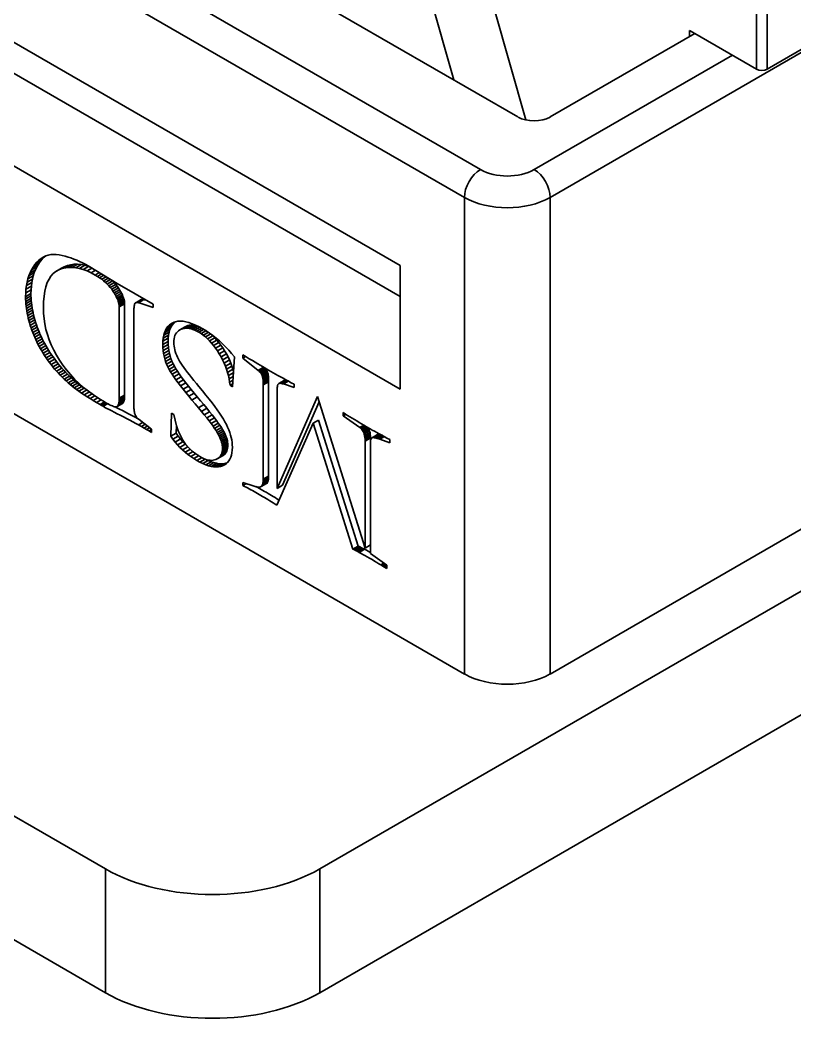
# Model space of a CAD drawing. Header units: millimetres. Extents: x -105 to 105, y -148 to 148.
# Drawn here: x 53.27 to 63.49, y -33.47 to -20.19 of the extents above; entities that cross this region are included whole.
import ezdxf

# ---------------------------------------------------------------- set-up
doc = ezdxf.new("R2010")
doc.units = ezdxf.units.MM
doc.layers.get('0').update_dxf_attribs({"lineweight": 18})

msp = doc.modelspace()

# ---------------------------------------------------------------- linework, layer by layer
at = {"color": 7, "lineweight": 35, "ltscale": 0.315152}
for p, q in [((74.688, -14.203), (60.263, -22.532)), ((59.838, -21.47), (49.656, -15.591)), ((59.343, -22.164), (48.454, -15.877)), ((59.131, -22.532), (48.242, -16.245)), ((49.09, -18.123), (58.283, -23.43)), ((79.142, -18.735), (57.222, -31.391)), ((66.41, -18.942), (63.126, -20.837)), ((58.283, -23.838), (50.151, -19.143)), ((63.126, -20.837), (63.126, -19.204)), ((62.985, -20.837), (62.985, -19.286)), ((58.283, -25.063), (49.09, -19.755)), ((58.636, -19.729), (58.993, -20.982)), ((59.943, -21.509), (59.529, -20.057)), ((79.142, -20.368), (57.222, -33.024)), ((62.172, -20.368), (60.263, -21.47)), ((62.172, -20.368), (62.101, -20.327)), ((62.101, -20.409), (62.101, -20.327)), ((62.985, -20.837), (62.172, -20.368)), ((74.688, -20.49), (60.263, -28.819)), ((62.667, -20.654), (60.051, -22.164)), ((59.131, -28.819), (48.242, -22.532)), ((59.131, -28.819), (59.131, -22.532)), ((60.263, -28.819), (60.263, -22.532)), ((53.49, -23.387), (53.561, -23.346)), ((53.49, -23.387), (53.517, -23.36)), ((53.517, -23.36), (53.587, -23.319)), ((53.517, -23.36), (53.545, -23.337)), ((53.535, -23.377), (53.561, -23.346)), ((53.545, -23.337), (53.592, -23.31)), ((53.545, -23.337), (53.575, -23.318)), ((53.561, -23.346), (53.587, -23.319)), ((53.575, -23.318), (53.606, -23.303)), ((53.587, -23.319), (53.608, -23.303)), ((53.606, -23.303), (53.639, -23.292)), ((53.639, -23.292), (53.673, -23.285)), ((53.673, -23.285), (53.709, -23.283)), ((53.709, -23.283), (53.746, -23.284)), ((53.746, -23.284), (53.785, -23.289)), ((53.785, -23.289), (53.824, -23.298)), ((53.824, -23.298), (53.863, -23.307)), ((53.863, -23.307), (53.902, -23.318)), ((53.902, -23.318), (53.94, -23.33)), ((53.94, -23.33), (53.978, -23.344)), ((53.978, -23.344), (54.016, -23.359)), ((54.016, -23.359), (54.054, -23.375)), ((54.054, -23.375), (54.092, -23.393)), ((53.402, -23.526), (53.472, -23.485)), ((53.402, -23.526), (53.42, -23.488)), ((53.42, -23.488), (53.491, -23.447)), ((53.42, -23.488), (53.441, -23.452)), ((53.441, -23.452), (53.512, -23.411)), ((53.441, -23.452), (53.465, -23.418)), ((53.456, -23.524), (53.472, -23.485)), ((53.465, -23.418), (53.535, -23.377)), ((53.465, -23.418), (53.49, -23.387)), ((53.472, -23.485), (53.491, -23.447)), ((53.491, -23.447), (53.512, -23.411)), ((53.512, -23.411), (53.535, -23.377)), ((53.742, -23.507), (53.707, -23.534)), ((53.742, -23.507), (53.813, -23.466)), ((53.781, -23.486), (53.742, -23.507)), ((53.781, -23.486), (53.852, -23.445)), ((53.823, -23.471), (53.781, -23.486)), ((53.852, -23.445), (53.813, -23.466)), ((53.823, -23.471), (53.893, -23.43)), ((53.866, -23.46), (53.823, -23.471)), ((53.893, -23.43), (53.852, -23.445)), ((53.866, -23.46), (53.936, -23.42)), ((53.91, -23.455), (53.866, -23.46)), ((53.936, -23.42), (53.893, -23.43)), ((53.91, -23.455), (53.981, -23.414)), ((53.956, -23.454), (53.91, -23.455)), ((53.981, -23.414), (53.936, -23.42)), ((53.956, -23.454), (54.027, -23.414)), ((54.003, -23.459), (53.956, -23.454)), ((54.027, -23.414), (53.981, -23.414)), ((54.003, -23.459), (54.074, -23.418)), ((54.051, -23.468), (54.003, -23.459)), ((54.074, -23.418), (54.027, -23.414)), ((54.051, -23.468), (54.122, -23.427)), ((54.101, -23.483), (54.051, -23.468)), ((54.122, -23.427), (54.074, -23.418)), ((54.092, -23.393), (54.129, -23.412)), ((54.101, -23.483), (54.172, -23.442)), ((54.152, -23.502), (54.101, -23.483)), ((54.172, -23.442), (54.122, -23.427)), ((54.129, -23.412), (54.166, -23.433)), ((54.152, -23.502), (54.223, -23.461)), ((54.205, -23.526), (54.152, -23.502)), ((54.166, -23.433), (54.55, -23.666)), ((54.194, -23.45), (54.172, -23.442)), ((54.205, -23.526), (54.263, -23.492)), ((58.283, -23.43), (58.283, -25.063)), ((53.361, -23.65), (53.372, -23.607)), ((53.361, -23.65), (53.432, -23.609)), ((53.372, -23.607), (53.386, -23.565)), ((53.372, -23.607), (53.443, -23.566)), ((53.386, -23.565), (53.456, -23.524)), ((53.386, -23.565), (53.402, -23.526)), ((53.423, -23.654), (53.432, -23.609)), ((53.432, -23.609), (53.443, -23.566)), ((53.443, -23.566), (53.456, -23.524)), ((53.65, -23.608), (53.627, -23.655)), ((53.676, -23.568), (53.65, -23.608)), ((53.707, -23.534), (53.676, -23.568)), ((54.259, -23.555), (54.205, -23.526)), ((54.259, -23.555), (54.314, -23.523)), ((54.289, -23.573), (54.259, -23.555)), ((54.289, -23.573), (54.344, -23.541)), ((54.317, -23.592), (54.289, -23.573)), ((54.317, -23.592), (54.374, -23.559)), ((54.345, -23.611), (54.317, -23.592)), ((54.345, -23.611), (54.404, -23.577)), ((54.37, -23.631), (54.345, -23.611)), ((54.37, -23.631), (54.433, -23.595)), ((54.395, -23.652), (54.37, -23.631)), ((54.395, -23.652), (54.465, -23.611)), ((54.417, -23.674), (54.488, -23.633)), ((54.488, -23.633), (54.474, -23.62)), ((54.51, -23.655), (54.488, -23.633)), ((53.343, -23.79), (53.346, -23.742)), ((53.343, -23.79), (53.413, -23.75)), ((53.346, -23.742), (53.352, -23.695)), ((53.346, -23.742), (53.417, -23.701)), ((53.352, -23.695), (53.361, -23.65)), ((53.352, -23.695), (53.423, -23.654)), ((53.412, -23.8), (53.413, -23.75)), ((53.413, -23.75), (53.417, -23.701)), ((53.417, -23.701), (53.423, -23.654)), ((53.594, -23.769), (53.584, -23.835)), ((53.609, -23.709), (53.594, -23.769)), ((53.627, -23.655), (53.609, -23.709)), ((54.417, -23.674), (54.395, -23.652)), ((54.439, -23.696), (54.417, -23.674)), ((54.439, -23.696), (54.51, -23.655)), ((54.459, -23.719), (54.439, -23.696)), ((54.459, -23.719), (54.53, -23.678)), ((54.477, -23.742), (54.459, -23.719)), ((54.477, -23.742), (54.548, -23.701)), ((54.494, -23.766), (54.477, -23.742)), ((54.494, -23.766), (54.565, -23.726)), ((54.51, -23.791), (54.494, -23.766)), ((54.53, -23.678), (54.51, -23.655)), ((54.51, -23.791), (54.581, -23.75)), ((54.524, -23.814), (54.595, -23.773)), ((54.548, -23.701), (54.53, -23.678)), ((54.565, -23.726), (54.548, -23.701)), ((54.55, -23.666), (55.024, -23.939)), ((54.581, -23.75), (54.565, -23.726)), ((54.595, -23.773), (54.581, -23.75)), ((54.607, -23.796), (54.595, -23.773)), ((53.341, -23.841), (53.343, -23.79)), ((53.341, -23.841), (53.412, -23.8)), ((53.342, -23.872), (53.341, -23.841)), ((53.342, -23.872), (53.412, -23.831)), ((53.343, -23.903), (53.342, -23.872)), ((53.343, -23.903), (53.414, -23.862)), ((53.345, -23.934), (53.343, -23.903)), ((53.345, -23.934), (53.416, -23.893)), ((53.412, -23.831), (53.412, -23.8)), ((53.414, -23.862), (53.412, -23.831)), ((53.416, -23.893), (53.414, -23.862)), ((53.419, -23.924), (53.416, -23.893)), ((53.578, -23.908), (53.576, -23.987)), ((53.584, -23.835), (53.578, -23.908)), ((54.524, -23.814), (54.51, -23.791)), ((54.536, -23.837), (54.524, -23.814)), ((54.536, -23.837), (54.607, -23.796)), ((54.547, -23.859), (54.536, -23.837)), ((54.547, -23.859), (54.618, -23.818)), ((54.556, -23.88), (54.547, -23.859)), ((54.556, -23.88), (54.626, -23.839)), ((54.563, -23.901), (54.556, -23.88)), ((54.563, -23.901), (54.634, -23.86)), ((54.569, -23.921), (54.563, -23.901)), ((54.569, -23.921), (54.64, -23.88)), ((54.573, -23.94), (54.644, -23.899)), ((54.618, -23.818), (54.607, -23.796)), ((54.626, -23.839), (54.618, -23.818)), ((54.634, -23.86), (54.626, -23.839)), ((54.64, -23.88), (54.634, -23.86)), ((54.644, -23.899), (54.64, -23.88)), ((54.646, -23.918), (54.644, -23.899)), ((54.793, -23.922), (54.864, -23.881)), ((54.797, -23.92), (54.868, -23.879)), ((54.802, -23.918), (54.873, -23.877)), ((54.807, -23.917), (54.878, -23.877)), ((54.813, -23.917), (54.883, -23.876)), ((54.819, -23.918), (54.889, -23.877)), ((54.825, -23.919), (54.896, -23.878)), ((54.832, -23.921), (54.903, -23.88)), ((54.868, -23.879), (54.864, -23.881)), ((54.873, -23.877), (54.868, -23.879)), ((54.878, -23.877), (54.873, -23.877)), ((54.883, -23.876), (54.878, -23.877)), ((54.889, -23.877), (54.883, -23.876)), ((54.896, -23.878), (54.889, -23.877)), ((54.903, -23.88), (54.896, -23.878)), ((54.91, -23.882), (54.903, -23.88)), ((54.945, -23.893), (54.91, -23.882)), ((53.348, -23.965), (53.345, -23.934)), ((53.348, -23.965), (53.419, -23.924)), ((53.352, -23.996), (53.348, -23.965)), ((53.352, -23.996), (53.423, -23.955)), ((53.357, -24.028), (53.352, -23.996)), ((53.357, -24.028), (53.427, -23.987)), ((53.362, -24.06), (53.357, -24.028)), ((53.362, -24.06), (53.433, -24.019)), ((53.423, -23.955), (53.419, -23.924)), ((53.427, -23.987), (53.423, -23.955)), ((53.433, -24.019), (53.427, -23.987)), ((53.439, -24.051), (53.433, -24.019)), ((53.576, -23.987), (53.578, -24.059)), ((54.573, -23.94), (54.569, -23.921)), ((54.575, -23.959), (54.573, -23.94)), ((54.575, -23.959), (54.646, -23.918)), ((54.576, -23.976), (54.575, -23.959)), ((54.576, -23.976), (54.647, -23.936)), ((54.576, -25.181), (54.576, -23.976)), ((54.647, -23.936), (54.646, -23.918)), ((54.647, -25.14), (54.647, -23.936)), ((54.772, -23.982), (54.771, -23.995)), ((54.771, -23.995), (54.771, -24.008)), ((54.771, -24.008), (54.771, -24.023)), ((54.771, -24.023), (54.771, -25.293)), ((54.773, -23.971), (54.772, -23.982)), ((54.774, -23.961), (54.773, -23.971)), ((54.776, -23.952), (54.774, -23.961)), ((54.778, -23.944), (54.776, -23.952)), ((54.78, -23.938), (54.778, -23.944)), ((54.783, -23.932), (54.78, -23.938)), ((54.786, -23.928), (54.783, -23.932)), ((54.789, -23.924), (54.786, -23.928)), ((54.793, -23.922), (54.789, -23.924)), ((54.797, -23.92), (54.793, -23.922)), ((54.802, -23.918), (54.797, -23.92)), ((54.807, -23.917), (54.802, -23.918)), ((54.813, -23.917), (54.807, -23.917)), ((54.819, -23.918), (54.813, -23.917)), ((54.825, -23.919), (54.819, -23.918)), ((54.832, -23.921), (54.825, -23.919)), ((54.839, -23.923), (54.832, -23.921)), ((55.024, -23.983), (54.839, -23.923)), ((55.024, -23.939), (55.024, -23.983)), ((53.369, -24.091), (53.362, -24.06)), ((53.369, -24.091), (53.439, -24.051)), ((53.376, -24.123), (53.369, -24.091)), ((53.376, -24.123), (53.447, -24.083)), ((53.384, -24.156), (53.376, -24.123)), ((53.384, -24.156), (53.455, -24.115)), ((53.393, -24.188), (53.384, -24.156)), ((53.393, -24.188), (53.464, -24.147)), ((53.447, -24.083), (53.439, -24.051)), ((53.455, -24.115), (53.447, -24.083)), ((53.464, -24.147), (53.455, -24.115)), ((53.473, -24.179), (53.464, -24.147)), ((53.578, -24.059), (53.584, -24.131)), ((53.584, -24.131), (53.595, -24.201)), ((55.291, -24.182), (55.32, -24.172)), ((55.291, -24.193), (55.312, -24.173)), ((55.32, -24.172), (55.351, -24.166)), ((55.351, -24.166), (55.384, -24.164)), ((55.384, -24.164), (55.419, -24.166)), ((55.419, -24.166), (55.457, -24.173)), ((55.457, -24.173), (55.497, -24.183)), ((53.402, -24.22), (53.393, -24.188)), ((53.402, -24.22), (53.473, -24.179)), ((53.413, -24.252), (53.402, -24.22)), ((53.413, -24.252), (53.483, -24.211)), ((53.424, -24.283), (53.413, -24.252)), ((53.424, -24.283), (53.494, -24.242)), ((53.435, -24.314), (53.424, -24.283)), ((53.435, -24.314), (53.506, -24.273)), ((53.448, -24.345), (53.518, -24.304)), ((53.483, -24.211), (53.473, -24.179)), ((53.494, -24.242), (53.483, -24.211)), ((53.506, -24.273), (53.494, -24.242)), ((53.518, -24.304), (53.506, -24.273)), ((53.531, -24.335), (53.518, -24.304)), ((53.595, -24.201), (53.61, -24.272)), ((53.61, -24.272), (53.629, -24.341)), ((55.174, -24.316), (55.245, -24.275)), ((55.174, -24.316), (55.187, -24.286)), ((55.187, -24.286), (55.258, -24.245)), ((55.187, -24.286), (55.202, -24.258)), ((55.202, -24.258), (55.273, -24.217)), ((55.202, -24.258), (55.22, -24.234)), ((55.22, -24.234), (55.291, -24.193)), ((55.22, -24.234), (55.241, -24.214)), ((55.235, -24.31), (55.245, -24.275)), ((55.241, -24.214), (55.301, -24.179)), ((55.241, -24.214), (55.265, -24.196)), ((55.245, -24.275), (55.258, -24.245)), ((55.258, -24.245), (55.273, -24.217)), ((55.265, -24.196), (55.291, -24.182)), ((55.273, -24.217), (55.291, -24.193)), ((55.344, -24.303), (55.331, -24.317)), ((55.358, -24.29), (55.344, -24.303)), ((55.375, -24.279), (55.358, -24.29)), ((55.375, -24.279), (55.445, -24.238)), ((55.393, -24.27), (55.375, -24.279)), ((55.393, -24.27), (55.464, -24.229)), ((55.412, -24.263), (55.393, -24.27)), ((55.412, -24.263), (55.483, -24.222)), ((55.433, -24.259), (55.412, -24.263)), ((55.433, -24.259), (55.504, -24.218)), ((55.454, -24.257), (55.433, -24.259)), ((55.464, -24.229), (55.445, -24.238)), ((55.454, -24.257), (55.525, -24.216)), ((55.477, -24.257), (55.454, -24.257)), ((55.483, -24.222), (55.464, -24.229)), ((55.477, -24.257), (55.547, -24.216)), ((55.5, -24.26), (55.477, -24.257)), ((55.504, -24.218), (55.483, -24.222)), ((55.497, -24.183), (55.539, -24.197)), ((55.5, -24.26), (55.57, -24.219)), ((55.524, -24.265), (55.5, -24.26)), ((55.525, -24.216), (55.504, -24.218)), ((55.524, -24.265), (55.595, -24.224)), ((55.549, -24.273), (55.524, -24.265)), ((55.547, -24.216), (55.525, -24.216)), ((55.539, -24.197), (55.583, -24.216)), ((55.57, -24.219), (55.547, -24.216)), ((55.549, -24.273), (55.619, -24.232)), ((55.574, -24.283), (55.549, -24.273)), ((55.595, -24.224), (55.57, -24.219)), ((55.574, -24.283), (55.645, -24.242)), ((55.601, -24.295), (55.574, -24.283)), ((55.583, -24.216), (55.63, -24.238)), ((55.611, -24.229), (55.595, -24.224)), ((55.601, -24.295), (55.672, -24.255)), ((55.629, -24.31), (55.601, -24.295)), ((55.629, -24.31), (55.699, -24.27)), ((55.63, -24.238), (55.678, -24.265)), ((55.658, -24.328), (55.729, -24.288)), ((55.678, -24.265), (55.724, -24.293)), ((55.724, -24.293), (55.769, -24.323)), ((53.448, -24.345), (53.435, -24.314)), ((53.461, -24.376), (53.448, -24.345)), ((53.461, -24.376), (53.531, -24.335)), ((53.474, -24.407), (53.461, -24.376)), ((53.474, -24.407), (53.545, -24.366)), ((53.489, -24.437), (53.474, -24.407)), ((53.489, -24.437), (53.559, -24.396)), ((53.504, -24.467), (53.489, -24.437)), ((53.504, -24.467), (53.574, -24.426)), ((53.545, -24.366), (53.531, -24.335)), ((53.559, -24.396), (53.545, -24.366)), ((53.574, -24.426), (53.559, -24.396)), ((53.59, -24.456), (53.574, -24.426)), ((53.629, -24.341), (53.653, -24.41)), ((53.653, -24.41), (53.68, -24.478)), ((55.152, -24.473), (55.154, -24.429)), ((55.152, -24.473), (55.223, -24.432)), ((55.154, -24.429), (55.158, -24.388)), ((55.154, -24.429), (55.224, -24.388)), ((55.158, -24.388), (55.228, -24.347)), ((55.158, -24.388), (55.165, -24.35)), ((55.165, -24.35), (55.235, -24.31)), ((55.165, -24.35), (55.174, -24.316)), ((55.223, -24.432), (55.224, -24.388)), ((55.224, -24.472), (55.223, -24.432)), ((55.224, -24.388), (55.228, -24.347)), ((55.228, -24.347), (55.235, -24.31)), ((55.298, -24.419), (55.297, -24.444)), ((55.301, -24.395), (55.298, -24.419)), ((55.305, -24.372), (55.301, -24.395)), ((55.312, -24.352), (55.305, -24.372)), ((55.321, -24.334), (55.312, -24.352)), ((55.331, -24.317), (55.321, -24.334)), ((55.658, -24.328), (55.629, -24.31)), ((55.686, -24.349), (55.658, -24.328)), ((55.686, -24.349), (55.757, -24.308)), ((55.715, -24.372), (55.686, -24.349)), ((55.715, -24.372), (55.785, -24.331)), ((55.742, -24.397), (55.715, -24.372)), ((55.742, -24.397), (55.813, -24.356)), ((55.769, -24.424), (55.742, -24.397)), ((55.769, -24.323), (55.813, -24.354)), ((55.769, -24.424), (55.84, -24.383)), ((55.796, -24.454), (55.769, -24.424)), ((55.796, -24.454), (55.866, -24.413)), ((55.813, -24.356), (55.805, -24.349)), ((55.813, -24.354), (55.856, -24.388)), ((55.84, -24.383), (55.813, -24.356)), ((55.866, -24.413), (55.84, -24.383)), ((55.856, -24.388), (55.898, -24.424)), ((55.892, -24.445), (55.866, -24.413)), ((55.898, -24.424), (55.94, -24.462)), ((53.519, -24.497), (53.504, -24.467)), ((53.519, -24.497), (53.59, -24.456)), ((53.536, -24.527), (53.519, -24.497)), ((53.536, -24.527), (53.607, -24.486)), ((53.554, -24.557), (53.536, -24.527)), ((53.554, -24.557), (53.624, -24.516)), ((53.572, -24.587), (53.554, -24.557)), ((53.572, -24.587), (53.643, -24.546)), ((53.607, -24.486), (53.59, -24.456)), ((53.624, -24.516), (53.607, -24.486)), ((53.643, -24.546), (53.624, -24.516)), ((53.662, -24.576), (53.643, -24.546)), ((53.68, -24.478), (53.712, -24.546)), ((53.712, -24.546), (53.749, -24.613)), ((55.153, -24.513), (55.152, -24.473)), ((55.153, -24.513), (55.224, -24.472)), ((55.156, -24.552), (55.153, -24.513)), ((55.156, -24.552), (55.227, -24.511)), ((55.161, -24.589), (55.156, -24.552)), ((55.161, -24.589), (55.232, -24.549)), ((55.227, -24.511), (55.224, -24.472)), ((55.232, -24.549), (55.227, -24.511)), ((55.239, -24.586), (55.232, -24.549)), ((55.297, -24.444), (55.298, -24.469)), ((55.298, -24.469), (55.3, -24.493)), ((55.3, -24.493), (55.304, -24.517)), ((55.304, -24.517), (55.309, -24.542)), ((55.309, -24.542), (55.316, -24.566)), ((55.316, -24.566), (55.325, -24.591)), ((55.822, -24.485), (55.796, -24.454)), ((55.822, -24.485), (55.892, -24.445)), ((55.847, -24.52), (55.822, -24.485)), ((55.847, -24.52), (55.918, -24.479)), ((55.872, -24.556), (55.847, -24.52)), ((55.872, -24.556), (55.943, -24.515)), ((55.897, -24.595), (55.872, -24.556)), ((55.918, -24.479), (55.892, -24.445)), ((55.897, -24.595), (55.967, -24.554)), ((55.943, -24.515), (55.918, -24.479)), ((55.94, -24.462), (55.981, -24.503)), ((55.967, -24.554), (55.943, -24.515)), ((55.99, -24.594), (55.967, -24.554)), ((55.981, -24.503), (56.021, -24.545)), ((56.021, -24.545), (56.06, -24.589)), ((53.591, -24.617), (53.572, -24.587)), ((53.591, -24.617), (53.662, -24.576)), ((53.611, -24.646), (53.591, -24.617)), ((53.611, -24.646), (53.682, -24.606)), ((53.632, -24.676), (53.611, -24.646)), ((53.632, -24.676), (53.703, -24.635)), ((53.654, -24.706), (53.632, -24.676)), ((53.654, -24.706), (53.725, -24.665)), ((53.682, -24.606), (53.662, -24.576)), ((53.677, -24.736), (53.748, -24.695)), ((53.703, -24.635), (53.682, -24.606)), ((53.725, -24.665), (53.703, -24.635)), ((53.748, -24.695), (53.725, -24.665)), ((53.771, -24.725), (53.748, -24.695)), ((53.749, -24.613), (53.789, -24.68)), ((53.789, -24.68), (53.834, -24.745)), ((55.168, -24.627), (55.161, -24.589)), ((55.168, -24.627), (55.239, -24.586)), ((55.177, -24.663), (55.168, -24.627)), ((55.177, -24.663), (55.248, -24.622)), ((55.188, -24.698), (55.177, -24.663)), ((55.188, -24.698), (55.259, -24.658)), ((55.202, -24.733), (55.188, -24.698)), ((55.202, -24.733), (55.272, -24.692)), ((55.248, -24.622), (55.239, -24.586)), ((55.259, -24.658), (55.248, -24.622)), ((55.272, -24.692), (55.259, -24.658)), ((55.287, -24.726), (55.272, -24.692)), ((55.325, -24.591), (55.335, -24.616)), ((55.335, -24.616), (55.346, -24.641)), ((55.346, -24.641), (55.359, -24.666)), ((55.359, -24.666), (55.374, -24.691)), ((55.374, -24.691), (55.39, -24.718)), ((55.92, -24.635), (55.897, -24.595)), ((55.92, -24.635), (55.99, -24.594)), ((55.941, -24.676), (55.92, -24.635)), ((55.941, -24.676), (56.012, -24.635)), ((55.96, -24.716), (55.941, -24.676)), ((55.96, -24.716), (56.031, -24.675)), ((56.012, -24.635), (55.99, -24.594)), ((56.031, -24.675), (56.012, -24.635)), ((56.048, -24.716), (56.031, -24.675)), ((56.06, -24.589), (56.098, -24.636)), ((56.098, -24.636), (56.072, -25.029)), ((56.207, -24.65), (56.207, -24.606)), ((56.207, -24.606), (56.251, -24.633)), ((56.207, -24.65), (56.244, -24.628)), ((56.409, -24.813), (56.207, -24.65)), ((56.251, -24.633), (56.293, -24.659)), ((56.293, -24.659), (56.333, -24.683)), ((56.333, -24.683), (56.371, -24.706)), ((53.677, -24.736), (53.654, -24.706)), ((53.7, -24.765), (53.677, -24.736)), ((53.7, -24.765), (53.771, -24.725)), ((53.724, -24.795), (53.7, -24.765)), ((53.724, -24.795), (53.795, -24.754)), ((53.749, -24.823), (53.724, -24.795)), ((53.749, -24.823), (53.82, -24.782)), ((53.774, -24.851), (53.749, -24.823)), ((53.795, -24.754), (53.771, -24.725)), ((53.774, -24.851), (53.844, -24.81)), ((53.82, -24.782), (53.795, -24.754)), ((53.799, -24.878), (53.869, -24.837)), ((53.844, -24.81), (53.82, -24.782)), ((53.834, -24.745), (53.881, -24.808)), ((53.869, -24.837), (53.844, -24.81)), ((53.895, -24.863), (53.869, -24.837)), ((53.881, -24.808), (53.932, -24.868)), ((55.217, -24.767), (55.202, -24.733)), ((55.217, -24.767), (55.287, -24.726)), ((55.234, -24.8), (55.217, -24.767)), ((55.234, -24.8), (55.305, -24.759)), ((55.253, -24.832), (55.234, -24.8)), ((55.253, -24.832), (55.324, -24.792)), ((55.274, -24.865), (55.253, -24.832)), ((55.274, -24.865), (55.345, -24.825)), ((55.305, -24.759), (55.287, -24.726)), ((55.324, -24.792), (55.305, -24.759)), ((55.345, -24.825), (55.324, -24.792)), ((55.369, -24.86), (55.345, -24.825)), ((55.39, -24.718), (55.409, -24.745)), ((55.409, -24.745), (55.429, -24.775)), ((55.429, -24.775), (55.452, -24.806)), ((55.452, -24.806), (55.476, -24.839)), ((55.977, -24.757), (55.96, -24.716)), ((55.977, -24.757), (56.048, -24.716)), ((55.993, -24.799), (55.977, -24.757)), ((55.993, -24.799), (56.063, -24.758)), ((56.006, -24.84), (55.993, -24.799)), ((56.006, -24.84), (56.076, -24.799)), ((56.063, -24.758), (56.048, -24.716)), ((56.076, -24.799), (56.063, -24.758)), ((56.085, -24.831), (56.076, -24.799)), ((56.371, -24.706), (56.406, -24.727)), ((56.406, -24.727), (56.438, -24.746)), ((56.409, -24.813), (56.479, -24.772)), ((56.417, -24.82), (56.409, -24.813)), ((56.417, -24.82), (56.487, -24.779)), ((56.424, -24.827), (56.417, -24.82)), ((56.424, -24.827), (56.495, -24.786)), ((56.431, -24.834), (56.424, -24.827)), ((56.431, -24.834), (56.502, -24.793)), ((56.438, -24.841), (56.431, -24.834)), ((56.438, -24.746), (56.469, -24.764)), ((56.438, -24.841), (56.509, -24.8)), ((56.444, -24.848), (56.514, -24.808)), ((56.449, -24.856), (56.52, -24.815)), ((56.454, -24.863), (56.524, -24.822)), ((56.458, -24.87), (56.529, -24.829)), ((56.461, -24.877), (56.532, -24.836)), ((56.469, -24.764), (56.497, -24.781)), ((56.487, -24.779), (56.479, -24.772)), ((56.495, -24.786), (56.487, -24.779)), ((56.502, -24.793), (56.495, -24.786)), ((56.497, -24.781), (56.523, -24.796)), ((56.509, -24.8), (56.502, -24.793)), ((56.514, -24.808), (56.509, -24.8)), ((56.52, -24.815), (56.514, -24.808)), ((56.524, -24.822), (56.52, -24.815)), ((56.523, -24.796), (56.546, -24.81)), ((56.529, -24.829), (56.524, -24.822)), ((56.532, -24.836), (56.529, -24.829)), ((56.535, -24.844), (56.532, -24.836)), ((56.546, -24.81), (56.576, -24.827)), ((56.576, -24.827), (56.607, -24.845)), ((53.799, -24.878), (53.774, -24.851)), ((53.824, -24.904), (53.799, -24.878)), ((53.824, -24.904), (53.895, -24.863)), ((53.85, -24.929), (53.824, -24.904)), ((53.85, -24.929), (53.92, -24.888)), ((53.876, -24.953), (53.85, -24.929)), ((53.876, -24.953), (53.946, -24.913)), ((53.902, -24.977), (53.876, -24.953)), ((53.92, -24.888), (53.895, -24.863)), ((53.902, -24.977), (53.972, -24.936)), ((53.946, -24.913), (53.92, -24.888)), ((53.928, -25), (53.999, -24.959)), ((53.932, -24.868), (53.986, -24.927)), ((53.972, -24.936), (53.946, -24.913)), ((53.999, -24.959), (53.972, -24.936)), ((53.986, -24.927), (54.044, -24.983)), ((54.026, -24.981), (53.999, -24.959)), ((55.298, -24.9), (55.274, -24.865)), ((55.298, -24.9), (55.369, -24.86)), ((55.325, -24.938), (55.298, -24.9)), ((55.325, -24.938), (55.395, -24.897)), ((55.353, -24.977), (55.325, -24.938)), ((55.353, -24.977), (55.424, -24.936)), ((55.395, -24.897), (55.369, -24.86)), ((55.424, -24.936), (55.395, -24.897)), ((55.456, -24.977), (55.424, -24.936)), ((55.476, -24.839), (55.503, -24.873)), ((55.503, -24.873), (55.531, -24.909)), ((55.531, -24.909), (55.562, -24.947)), ((55.562, -24.947), (55.594, -24.986)), ((56.017, -24.882), (56.006, -24.84)), ((56.017, -24.882), (56.088, -24.841)), ((56.026, -24.924), (56.017, -24.882)), ((56.026, -24.924), (56.081, -24.893)), ((56.033, -24.967), (56.026, -24.924)), ((56.033, -24.967), (56.078, -24.941)), ((56.039, -25.01), (56.033, -24.967)), ((56.444, -24.848), (56.438, -24.841)), ((56.449, -24.856), (56.444, -24.848)), ((56.454, -24.863), (56.449, -24.856)), ((56.458, -24.87), (56.454, -24.863)), ((56.461, -24.877), (56.458, -24.87)), ((56.464, -24.884), (56.461, -24.877)), ((56.464, -24.884), (56.535, -24.844)), ((56.467, -24.892), (56.464, -24.884)), ((56.467, -24.892), (56.537, -24.851)), ((56.469, -24.901), (56.467, -24.892)), ((56.469, -24.901), (56.54, -24.86)), ((56.471, -24.911), (56.469, -24.901)), ((56.471, -24.911), (56.542, -24.87)), ((56.473, -24.921), (56.471, -24.911)), ((56.473, -24.921), (56.543, -24.88)), ((56.474, -24.933), (56.473, -24.921)), ((56.474, -24.933), (56.545, -24.892)), ((56.475, -24.945), (56.474, -24.933)), ((56.475, -24.945), (56.546, -24.905)), ((56.476, -24.959), (56.475, -24.945)), ((56.476, -24.959), (56.547, -24.918)), ((56.477, -24.974), (56.476, -24.959)), ((56.477, -24.974), (56.547, -24.933)), ((56.477, -24.989), (56.548, -24.948)), ((56.477, -25.006), (56.548, -24.965)), ((56.537, -24.851), (56.535, -24.844)), ((56.54, -24.86), (56.537, -24.851)), ((56.542, -24.87), (56.54, -24.86)), ((56.543, -24.88), (56.542, -24.87)), ((56.545, -24.892), (56.543, -24.88)), ((56.546, -24.905), (56.545, -24.892)), ((56.547, -24.918), (56.546, -24.905)), ((56.547, -24.933), (56.547, -24.918)), ((56.548, -24.948), (56.547, -24.933)), ((56.548, -24.965), (56.548, -24.948)), ((56.548, -26.207), (56.548, -24.965)), ((56.607, -24.845), (56.638, -24.862)), ((56.638, -24.862), (56.671, -24.881)), ((56.671, -24.881), (56.704, -24.899)), ((56.681, -24.987), (56.752, -24.946)), ((56.686, -24.985), (56.757, -24.944)), ((56.692, -24.984), (56.763, -24.943)), ((56.698, -24.983), (56.769, -24.942)), ((56.704, -24.899), (56.739, -24.918)), ((56.706, -24.984), (56.776, -24.943)), ((56.714, -24.985), (56.784, -24.944)), ((56.723, -24.986), (56.793, -24.945)), ((56.732, -24.989), (56.803, -24.948)), ((56.739, -24.918), (56.774, -24.937)), ((56.743, -24.992), (56.813, -24.951)), ((56.757, -24.944), (56.752, -24.946)), ((56.763, -24.943), (56.757, -24.944)), ((56.769, -24.942), (56.763, -24.943)), ((56.776, -24.943), (56.769, -24.942)), ((56.774, -24.937), (56.81, -24.957)), ((56.784, -24.944), (56.776, -24.943)), ((56.81, -24.957), (56.847, -24.977)), ((53.928, -25), (53.902, -24.977)), ((53.955, -25.022), (53.928, -25)), ((53.955, -25.022), (54.026, -24.981)), ((53.983, -25.044), (53.955, -25.022)), ((53.983, -25.044), (54.054, -25.003)), ((54.013, -25.066), (53.983, -25.044)), ((54.013, -25.066), (54.084, -25.025)), ((54.045, -25.089), (54.013, -25.066)), ((54.054, -25.003), (54.026, -24.981)), ((54.044, -24.983), (54.105, -25.037)), ((54.045, -25.089), (54.116, -25.048)), ((54.079, -25.113), (54.045, -25.089)), ((54.084, -25.025), (54.054, -25.003)), ((54.079, -25.113), (54.15, -25.072)), ((54.116, -25.048), (54.084, -25.025)), ((54.105, -25.037), (54.169, -25.089)), ((54.115, -25.137), (54.185, -25.096)), ((54.142, -25.066), (54.116, -25.048)), ((54.169, -25.089), (54.237, -25.138)), ((55.385, -25.018), (55.353, -24.977)), ((55.385, -25.018), (55.456, -24.977)), ((55.419, -25.061), (55.385, -25.018)), ((55.419, -25.061), (55.489, -25.021)), ((55.455, -25.107), (55.419, -25.061)), ((55.455, -25.107), (55.526, -25.066)), ((55.489, -25.021), (55.456, -24.977)), ((55.526, -25.066), (55.489, -25.021)), ((55.565, -25.114), (55.526, -25.066)), ((55.594, -24.986), (55.629, -25.027)), ((55.629, -25.027), (55.676, -25.084)), ((55.676, -25.084), (55.721, -25.139)), ((56.039, -25.01), (56.075, -24.989)), ((56.072, -25.029), (56.039, -25.01)), ((56.477, -24.989), (56.477, -24.974)), ((56.477, -25.006), (56.477, -24.989)), ((56.477, -26.248), (56.477, -25.006)), ((56.661, -25.05), (56.66, -25.062)), ((56.66, -25.062), (56.66, -25.076)), ((56.66, -25.076), (56.66, -25.092)), ((56.66, -25.092), (56.66, -26.37)), ((56.662, -25.038), (56.661, -25.05)), ((56.663, -25.027), (56.662, -25.038)), ((56.665, -25.018), (56.663, -25.027)), ((56.667, -25.01), (56.665, -25.018)), ((56.669, -25.003), (56.667, -25.01)), ((56.671, -24.998), (56.669, -25.003)), ((56.674, -24.993), (56.671, -24.998)), ((56.677, -24.99), (56.674, -24.993)), ((56.681, -24.987), (56.677, -24.99)), ((56.686, -24.985), (56.681, -24.987)), ((56.692, -24.984), (56.686, -24.985)), ((56.698, -24.983), (56.692, -24.984)), ((56.706, -24.984), (56.698, -24.983)), ((56.714, -24.985), (56.706, -24.984)), ((56.723, -24.986), (56.714, -24.985)), ((56.732, -24.989), (56.723, -24.986)), ((56.743, -24.992), (56.732, -24.989)), ((56.885, -25.041), (56.743, -24.992)), ((56.847, -24.977), (56.885, -24.997)), ((56.885, -24.997), (56.885, -25.041)), ((54.115, -25.137), (54.079, -25.113)), ((54.152, -25.161), (54.115, -25.137)), ((54.152, -25.161), (54.223, -25.12)), ((54.192, -25.186), (54.152, -25.161)), ((54.192, -25.186), (54.255, -25.15)), ((54.234, -25.212), (54.192, -25.186)), ((54.234, -25.212), (54.295, -25.176)), ((54.277, -25.238), (54.234, -25.212)), ((54.237, -25.138), (54.308, -25.185)), ((54.277, -25.238), (54.337, -25.203)), ((54.308, -25.185), (54.382, -25.23)), ((54.323, -25.264), (54.382, -25.23)), ((54.382, -25.23), (54.407, -25.244)), ((54.564, -25.272), (54.635, -25.231)), ((54.568, -25.261), (54.639, -25.22)), ((54.571, -25.249), (54.642, -25.208)), ((54.571, -25.249), (54.573, -25.235)), ((54.573, -25.235), (54.644, -25.194)), ((54.573, -25.235), (54.575, -25.219)), ((54.575, -25.219), (54.646, -25.178)), ((54.575, -25.219), (54.576, -25.201)), ((54.576, -25.181), (54.647, -25.14)), ((54.576, -25.201), (54.647, -25.16)), ((54.576, -25.201), (54.576, -25.181)), ((54.631, -25.239), (54.635, -25.231)), ((54.635, -25.231), (54.639, -25.22)), ((54.639, -25.22), (54.642, -25.208)), ((54.642, -25.208), (54.644, -25.194)), ((54.644, -25.194), (54.646, -25.178)), ((54.646, -25.178), (54.647, -25.16)), ((54.647, -25.16), (54.647, -25.14)), ((55.494, -25.155), (55.455, -25.107)), ((55.494, -25.155), (55.565, -25.114)), ((55.535, -25.204), (55.494, -25.155)), ((55.535, -25.204), (55.606, -25.163)), ((55.579, -25.256), (55.535, -25.204)), ((55.606, -25.163), (55.565, -25.114)), ((55.65, -25.215), (55.606, -25.163)), ((55.692, -25.265), (55.65, -25.215)), ((55.721, -25.139), (55.763, -25.191)), ((55.763, -25.191), (55.802, -25.241)), ((56.66, -26.37), (57.191, -25.16)), ((56.73, -26.329), (57.213, -25.23)), ((57.191, -25.16), (57.821, -27.158)), ((54.394, -31.391), (43.787, -25.267)), ((54.323, -25.264), (54.277, -25.238)), ((54.342, -25.275), (54.323, -25.264)), ((54.342, -25.275), (54.401, -25.241)), ((54.364, -25.287), (54.342, -25.275)), ((54.364, -25.287), (54.423, -25.253)), ((54.388, -25.301), (54.364, -25.287)), ((54.415, -25.315), (54.388, -25.301)), ((54.407, -25.244), (54.429, -25.256)), ((54.445, -25.331), (54.415, -25.315)), ((54.429, -25.256), (54.45, -25.267)), ((54.477, -25.348), (54.445, -25.331)), ((54.45, -25.267), (54.469, -25.276)), ((54.469, -25.276), (54.486, -25.283)), ((54.511, -25.366), (54.477, -25.348)), ((54.486, -25.283), (54.501, -25.289)), ((54.501, -25.289), (54.515, -25.293)), ((54.549, -25.385), (54.511, -25.366)), ((54.515, -25.293), (54.526, -25.295)), ((54.547, -25.307), (54.523, -25.294)), ((54.526, -25.295), (54.535, -25.295)), ((54.535, -25.295), (54.543, -25.294)), ((54.543, -25.294), (54.549, -25.291)), ((54.582, -25.325), (54.547, -25.307)), ((54.549, -25.291), (54.62, -25.251)), ((54.549, -25.291), (54.555, -25.287)), ((54.555, -25.287), (54.626, -25.246)), ((54.555, -25.287), (54.56, -25.28)), ((54.56, -25.28), (54.631, -25.239)), ((54.56, -25.28), (54.564, -25.272)), ((54.564, -25.272), (54.568, -25.261)), ((54.568, -25.261), (54.571, -25.249)), ((54.619, -25.344), (54.582, -25.325)), ((54.659, -25.365), (54.619, -25.344)), ((54.62, -25.251), (54.626, -25.246)), ((54.626, -25.246), (54.631, -25.239)), ((54.701, -25.386), (54.659, -25.365)), ((54.771, -25.293), (54.771, -25.306)), ((54.771, -25.306), (54.771, -25.318)), ((54.771, -25.318), (54.772, -25.33)), ((54.772, -25.33), (54.773, -25.341)), ((54.773, -25.341), (54.774, -25.351)), ((54.774, -25.351), (54.776, -25.361)), ((54.776, -25.361), (54.778, -25.37)), ((55.621, -25.306), (55.579, -25.256)), ((55.621, -25.306), (55.692, -25.265)), ((55.661, -25.354), (55.621, -25.306)), ((55.661, -25.354), (55.732, -25.313)), ((55.698, -25.398), (55.661, -25.354)), ((55.732, -25.313), (55.692, -25.265)), ((55.698, -25.398), (55.768, -25.358)), ((55.768, -25.358), (55.732, -25.313)), ((55.802, -25.399), (55.768, -25.358)), ((55.802, -25.241), (55.838, -25.289)), ((55.838, -25.289), (55.871, -25.335)), ((55.871, -25.335), (55.901, -25.378)), ((54.588, -25.405), (54.549, -25.385)), ((54.631, -25.427), (54.588, -25.405)), ((54.674, -25.449), (54.631, -25.427)), ((54.715, -25.471), (54.674, -25.449)), ((54.744, -25.408), (54.701, -25.386)), ((54.756, -25.492), (54.715, -25.471)), ((54.786, -25.43), (54.744, -25.408)), ((54.795, -25.513), (54.756, -25.492)), ((54.778, -25.37), (54.78, -25.379)), ((54.78, -25.379), (54.782, -25.387)), ((54.782, -25.387), (54.785, -25.394)), ((54.785, -25.394), (54.788, -25.401)), ((54.826, -25.451), (54.786, -25.43)), ((54.788, -25.401), (54.792, -25.408)), ((54.792, -25.408), (54.796, -25.415)), ((54.796, -25.415), (54.8, -25.422)), ((54.8, -25.422), (54.806, -25.429)), ((54.806, -25.429), (54.811, -25.435)), ((54.811, -25.435), (54.818, -25.442)), ((54.818, -25.442), (54.824, -25.449)), ((54.824, -25.449), (54.832, -25.455)), ((54.832, -25.455), (54.839, -25.461)), ((54.832, -25.533), (54.889, -25.5)), ((54.839, -25.461), (55.001, -25.587)), ((55.257, -25.683), (55.266, -25.376)), ((55.266, -25.376), (55.297, -25.394)), ((55.297, -25.394), (55.313, -25.471)), ((55.313, -25.471), (55.332, -25.544)), ((55.731, -25.44), (55.698, -25.398)), ((55.731, -25.44), (55.802, -25.399)), ((55.762, -25.479), (55.731, -25.44)), ((55.762, -25.479), (55.832, -25.438)), ((55.789, -25.515), (55.762, -25.479)), ((55.789, -25.515), (55.86, -25.475)), ((55.832, -25.438), (55.802, -25.399)), ((55.86, -25.475), (55.832, -25.438)), ((55.884, -25.508), (55.86, -25.475)), ((55.901, -25.378), (55.928, -25.419)), ((55.928, -25.419), (55.951, -25.458)), ((55.951, -25.458), (55.972, -25.494)), ((55.972, -25.494), (55.991, -25.529)), ((57.134, -25.511), (57.205, -25.47)), ((57.731, -27.131), (57.205, -25.47)), ((57.532, -25.415), (57.532, -25.371)), ((57.532, -25.371), (57.561, -25.389)), ((57.532, -25.415), (57.568, -25.394)), ((57.75, -25.568), (57.532, -25.415)), ((57.561, -25.389), (57.59, -25.407)), ((57.59, -25.407), (57.619, -25.426)), ((57.619, -25.426), (57.649, -25.444)), ((57.649, -25.444), (57.68, -25.462)), ((57.68, -25.462), (57.71, -25.481)), ((57.71, -25.481), (57.742, -25.499)), ((57.742, -25.499), (57.773, -25.518)), ((54.832, -25.533), (54.795, -25.513)), ((54.869, -25.554), (54.832, -25.533)), ((54.869, -25.554), (54.92, -25.524)), ((54.904, -25.574), (54.869, -25.554)), ((54.904, -25.574), (54.949, -25.547)), ((54.937, -25.593), (54.904, -25.574)), ((54.937, -25.593), (54.978, -25.57)), ((54.97, -25.612), (54.937, -25.593)), ((54.97, -25.612), (55.001, -25.594)), ((55.001, -25.631), (54.97, -25.612)), ((55.001, -25.587), (55.001, -25.631)), ((55.327, -25.642), (55.331, -25.537)), ((55.332, -25.544), (55.356, -25.611)), ((55.356, -25.611), (55.384, -25.674)), ((55.814, -25.549), (55.789, -25.515)), ((55.814, -25.549), (55.884, -25.508)), ((55.835, -25.579), (55.814, -25.549)), ((55.835, -25.579), (55.906, -25.538)), ((55.854, -25.607), (55.835, -25.579)), ((55.854, -25.607), (55.924, -25.566)), ((55.869, -25.632), (55.854, -25.607)), ((55.869, -25.632), (55.94, -25.591)), ((55.883, -25.655), (55.869, -25.632)), ((55.883, -25.655), (55.953, -25.614)), ((55.906, -25.538), (55.884, -25.508)), ((55.924, -25.566), (55.906, -25.538)), ((55.94, -25.591), (55.924, -25.566)), ((55.953, -25.614), (55.94, -25.591)), ((55.965, -25.637), (55.953, -25.614)), ((55.991, -25.529), (56.007, -25.564)), ((56.007, -25.564), (56.022, -25.598)), ((56.022, -25.598), (56.035, -25.632)), ((56.035, -25.632), (56.045, -25.666)), ((57.134, -25.511), (56.655, -26.592)), ((57.66, -27.172), (57.134, -25.511)), ((57.75, -25.568), (57.805, -25.537)), ((57.764, -25.579), (57.75, -25.568)), ((57.764, -25.579), (57.821, -25.546)), ((57.776, -25.591), (57.764, -25.579)), ((57.773, -25.518), (57.805, -25.537)), ((57.776, -25.591), (57.837, -25.555)), ((57.786, -25.605), (57.776, -25.591)), ((57.786, -25.605), (57.857, -25.564)), ((57.796, -25.62), (57.786, -25.605)), ((57.796, -25.62), (57.866, -25.579)), ((57.803, -25.637), (57.796, -25.62)), ((57.803, -25.637), (57.874, -25.596)), ((57.805, -25.537), (57.838, -25.556)), ((57.81, -25.656), (57.881, -25.615)), ((57.838, -25.556), (57.863, -25.57)), ((57.866, -25.579), (57.857, -25.564)), ((57.863, -25.57), (57.889, -25.585)), ((57.874, -25.596), (57.866, -25.579)), ((57.881, -25.615), (57.874, -25.596)), ((57.886, -25.635), (57.881, -25.615)), ((57.889, -25.585), (57.916, -25.6)), ((57.916, -25.6), (57.945, -25.616)), ((57.945, -25.616), (57.975, -25.633)), ((57.975, -25.633), (58.007, -25.65)), ((55.257, -25.683), (55.327, -25.642)), ((55.284, -25.722), (55.257, -25.683)), ((55.284, -25.722), (55.355, -25.681)), ((55.314, -25.759), (55.284, -25.722)), ((55.314, -25.759), (55.384, -25.718)), ((55.344, -25.795), (55.314, -25.759)), ((55.355, -25.681), (55.327, -25.642)), ((55.344, -25.795), (55.415, -25.754)), ((55.384, -25.718), (55.355, -25.681)), ((55.384, -25.674), (55.417, -25.732)), ((55.415, -25.754), (55.384, -25.718)), ((55.447, -25.788), (55.415, -25.754)), ((55.417, -25.732), (55.453, -25.785)), ((55.894, -25.677), (55.883, -25.655)), ((55.894, -25.677), (55.965, -25.637)), ((55.905, -25.699), (55.894, -25.677)), ((55.905, -25.699), (55.976, -25.659)), ((55.914, -25.721), (55.905, -25.699)), ((55.914, -25.721), (55.985, -25.68)), ((55.922, -25.742), (55.914, -25.721)), ((55.922, -25.742), (55.992, -25.701)), ((55.928, -25.762), (55.922, -25.742)), ((55.928, -25.762), (55.999, -25.722)), ((55.933, -25.782), (55.928, -25.762)), ((55.933, -25.782), (56.004, -25.742)), ((55.936, -25.802), (56.007, -25.761)), ((55.976, -25.659), (55.965, -25.637)), ((55.985, -25.68), (55.976, -25.659)), ((55.992, -25.701), (55.985, -25.68)), ((55.999, -25.722), (55.992, -25.701)), ((56.004, -25.742), (55.999, -25.722)), ((56.007, -25.761), (56.004, -25.742)), ((56.009, -25.78), (56.007, -25.761)), ((56.045, -25.666), (56.054, -25.699)), ((56.054, -25.699), (56.061, -25.731)), ((56.061, -25.731), (56.066, -25.763)), ((56.066, -25.763), (56.069, -25.795)), ((57.81, -25.656), (57.803, -25.637)), ((57.815, -25.676), (57.81, -25.656)), ((57.815, -25.676), (57.886, -25.635)), ((57.818, -25.698), (57.815, -25.676)), ((57.818, -25.698), (57.889, -25.657)), ((57.821, -25.721), (57.818, -25.698)), ((57.821, -25.721), (57.891, -25.68)), ((57.821, -25.746), (57.892, -25.705)), ((57.821, -25.746), (57.821, -25.721)), ((57.821, -27.158), (57.821, -25.746)), ((57.889, -25.657), (57.886, -25.635)), ((57.891, -25.68), (57.889, -25.657)), ((57.891, -25.761), (57.89, -25.773)), ((57.892, -25.705), (57.891, -25.68)), ((57.892, -25.751), (57.891, -25.761)), ((57.892, -25.748), (57.892, -25.705)), ((57.893, -25.741), (57.892, -25.751)), ((57.894, -25.732), (57.893, -25.741)), ((57.896, -25.725), (57.894, -25.732)), ((57.899, -25.718), (57.896, -25.725)), ((57.901, -25.712), (57.899, -25.718)), ((57.904, -25.708), (57.901, -25.712)), ((57.908, -25.704), (57.904, -25.708)), ((57.912, -25.702), (57.908, -25.704)), ((57.912, -25.702), (57.983, -25.661)), ((57.918, -25.7), (57.912, -25.702)), ((57.918, -25.7), (57.988, -25.659)), ((57.925, -25.699), (57.918, -25.7)), ((57.925, -25.699), (57.996, -25.658)), ((57.934, -25.699), (57.925, -25.699)), ((57.934, -25.699), (58.004, -25.659)), ((57.944, -25.701), (57.934, -25.699)), ((57.944, -25.701), (58.014, -25.66)), ((57.955, -25.703), (57.944, -25.701)), ((57.955, -25.703), (58.026, -25.662)), ((57.968, -25.706), (57.955, -25.703)), ((57.968, -25.706), (58.039, -25.665)), ((57.982, -25.71), (57.968, -25.706)), ((57.982, -25.71), (58.053, -25.669)), ((57.998, -25.715), (57.982, -25.71)), ((57.988, -25.659), (57.983, -25.661)), ((57.996, -25.658), (57.988, -25.659)), ((58.004, -25.659), (57.996, -25.658)), ((57.998, -25.715), (58.06, -25.679)), ((58.016, -25.721), (57.998, -25.715)), ((58.014, -25.66), (58.004, -25.659)), ((58.007, -25.65), (58.04, -25.668)), ((58.026, -25.662), (58.014, -25.66)), ((58.016, -25.721), (58.075, -25.687)), ((58.146, -25.769), (58.016, -25.721)), ((58.04, -25.668), (58.074, -25.687)), ((58.074, -25.687), (58.109, -25.706)), ((58.109, -25.706), (58.146, -25.725)), ((58.146, -25.725), (58.146, -25.769)), ((55.376, -25.829), (55.344, -25.795)), ((55.376, -25.829), (55.447, -25.788)), ((55.41, -25.862), (55.376, -25.829)), ((55.41, -25.862), (55.481, -25.821)), ((55.445, -25.893), (55.41, -25.862)), ((55.445, -25.893), (55.516, -25.852)), ((55.482, -25.923), (55.445, -25.893)), ((55.481, -25.821), (55.447, -25.788)), ((55.453, -25.785), (55.493, -25.834)), ((55.482, -25.923), (55.552, -25.882)), ((55.493, -25.834), (55.537, -25.877)), ((55.537, -25.877), (55.586, -25.916)), ((55.918, -25.934), (55.988, -25.893)), ((55.925, -25.918), (55.996, -25.877)), ((55.931, -25.901), (56.002, -25.86)), ((55.931, -25.901), (55.936, -25.882)), ((55.936, -25.802), (55.933, -25.782)), ((55.938, -25.821), (55.936, -25.802)), ((55.936, -25.882), (56.006, -25.841)), ((55.936, -25.882), (55.938, -25.861)), ((55.938, -25.821), (56.009, -25.78)), ((55.938, -25.861), (56.009, -25.82)), ((55.939, -25.839), (55.938, -25.821)), ((55.938, -25.861), (55.939, -25.839)), ((55.939, -25.839), (56.01, -25.798)), ((55.979, -25.907), (55.988, -25.893)), ((55.988, -25.893), (55.996, -25.877)), ((55.996, -25.877), (56.002, -25.86)), ((56.002, -25.86), (56.006, -25.841)), ((56.006, -25.841), (56.009, -25.82)), ((56.01, -25.798), (56.009, -25.78)), ((56.009, -25.82), (56.01, -25.798)), ((56.064, -25.899), (56.058, -25.93)), ((56.068, -25.864), (56.064, -25.899)), ((56.07, -25.827), (56.068, -25.864)), ((56.069, -25.795), (56.07, -25.827)), ((57.89, -25.773), (57.89, -25.786)), ((57.89, -25.786), (57.89, -27.231)), ((55.52, -25.951), (55.482, -25.923)), ((55.52, -25.951), (55.583, -25.914)), ((55.559, -25.977), (55.52, -25.951)), ((55.559, -25.977), (55.63, -25.936)), ((55.6, -26.002), (55.559, -25.977)), ((55.586, -25.916), (55.638, -25.95)), ((55.6, -26.002), (55.671, -25.961)), ((55.641, -26.024), (55.6, -26.002)), ((55.638, -25.95), (55.663, -25.964)), ((55.641, -26.024), (55.712, -25.983)), ((55.681, -26.043), (55.641, -26.024)), ((55.663, -25.964), (55.688, -25.975)), ((55.681, -26.043), (55.751, -26.002)), ((55.688, -25.975), (55.711, -25.984)), ((55.711, -25.984), (55.734, -25.992)), ((55.718, -26.059), (55.789, -26.018)), ((55.751, -26.002), (55.719, -25.987)), ((55.734, -25.992), (55.756, -25.997)), ((55.789, -26.018), (55.751, -26.002)), ((55.755, -26.071), (55.825, -26.03)), ((55.756, -25.997), (55.777, -25.999)), ((55.777, -25.999), (55.797, -26)), ((55.825, -26.03), (55.789, -26.018)), ((55.797, -26), (55.816, -25.998)), ((55.816, -25.998), (55.835, -25.995)), ((55.86, -26.039), (55.825, -26.03)), ((55.835, -25.995), (55.853, -25.989)), ((55.853, -25.989), (55.869, -25.981)), ((55.869, -25.981), (55.94, -25.94)), ((55.869, -25.981), (55.884, -25.972)), ((55.884, -25.972), (55.955, -25.931)), ((55.884, -25.972), (55.897, -25.961)), ((55.897, -25.961), (55.968, -25.92)), ((55.897, -25.961), (55.908, -25.948)), ((55.908, -25.948), (55.979, -25.907)), ((55.908, -25.948), (55.918, -25.934)), ((55.918, -25.934), (55.925, -25.918)), ((55.925, -25.918), (55.931, -25.901)), ((55.94, -25.94), (55.955, -25.931)), ((55.955, -25.931), (55.968, -25.92)), ((55.968, -25.92), (55.979, -25.907)), ((56.006, -26.028), (55.986, -26.046)), ((56.023, -26.008), (56.006, -26.028)), ((56.037, -25.985), (56.023, -26.008)), ((56.049, -25.959), (56.037, -25.985)), ((56.058, -25.93), (56.049, -25.959)), ((55.718, -26.059), (55.681, -26.043)), ((55.755, -26.071), (55.718, -26.059)), ((55.789, -26.08), (55.755, -26.071)), ((55.789, -26.08), (55.86, -26.039)), ((55.822, -26.085), (55.789, -26.08)), ((55.822, -26.085), (55.893, -26.044)), ((55.854, -26.087), (55.822, -26.085)), ((55.854, -26.087), (55.925, -26.046)), ((55.884, -26.085), (55.854, -26.087)), ((55.893, -26.044), (55.86, -26.039)), ((55.884, -26.085), (55.955, -26.044)), ((55.912, -26.08), (55.884, -26.085)), ((55.925, -26.046), (55.893, -26.044)), ((55.912, -26.08), (55.983, -26.039)), ((55.939, -26.072), (55.912, -26.08)), ((55.955, -26.044), (55.925, -26.046)), ((55.939, -26.072), (55.99, -26.042)), ((55.964, -26.06), (55.939, -26.072)), ((55.983, -26.039), (55.955, -26.044)), ((55.986, -26.046), (55.964, -26.06)), ((55.999, -26.034), (55.983, -26.039)), ((56.209, -26.334), (56.209, -26.291)), ((56.209, -26.291), (56.356, -26.34)), ((56.461, -26.336), (56.531, -26.295)), ((56.464, -26.329), (56.535, -26.288)), ((56.468, -26.321), (56.539, -26.28)), ((56.471, -26.312), (56.541, -26.271)), ((56.473, -26.302), (56.544, -26.261)), ((56.473, -26.302), (56.475, -26.29)), ((56.475, -26.29), (56.546, -26.249)), ((56.475, -26.29), (56.476, -26.277)), ((56.476, -26.277), (56.547, -26.237)), ((56.476, -26.277), (56.477, -26.263)), ((56.477, -26.248), (56.548, -26.207)), ((56.477, -26.263), (56.548, -26.223)), ((56.477, -26.263), (56.477, -26.248)), ((56.527, -26.3), (56.531, -26.295)), ((56.531, -26.295), (56.535, -26.288)), ((56.535, -26.288), (56.539, -26.28)), ((56.539, -26.28), (56.541, -26.271)), ((56.541, -26.271), (56.544, -26.261)), ((56.544, -26.261), (56.546, -26.249)), ((56.546, -26.249), (56.547, -26.237)), ((56.547, -26.237), (56.548, -26.223)), ((56.548, -26.223), (56.548, -26.207)), ((56.209, -26.334), (56.257, -26.307)), ((56.229, -26.344), (56.209, -26.334)), ((56.25, -26.355), (56.229, -26.344)), ((56.27, -26.365), (56.25, -26.355)), ((56.291, -26.376), (56.27, -26.365)), ((56.313, -26.388), (56.291, -26.376)), ((56.334, -26.399), (56.313, -26.388)), ((56.356, -26.411), (56.334, -26.399)), ((56.356, -26.34), (56.37, -26.344)), ((56.378, -26.424), (56.356, -26.411)), ((56.37, -26.344), (56.382, -26.348)), ((56.4, -26.436), (56.378, -26.424)), ((56.382, -26.348), (56.394, -26.35)), ((56.405, -26.359), (56.383, -26.347)), ((56.394, -26.35), (56.405, -26.352)), ((56.405, -26.352), (56.414, -26.353)), ((56.426, -26.371), (56.405, -26.359)), ((56.414, -26.353), (56.424, -26.353)), ((56.424, -26.353), (56.432, -26.352)), ((56.449, -26.383), (56.426, -26.371)), ((56.432, -26.352), (56.439, -26.351)), ((56.439, -26.351), (56.446, -26.348)), ((56.446, -26.348), (56.451, -26.345)), ((56.471, -26.396), (56.449, -26.383)), ((56.451, -26.345), (56.522, -26.305)), ((56.451, -26.345), (56.456, -26.341)), ((56.456, -26.341), (56.527, -26.3)), ((56.456, -26.341), (56.461, -26.336)), ((56.461, -26.336), (56.464, -26.329)), ((56.464, -26.329), (56.468, -26.321)), ((56.468, -26.321), (56.471, -26.312)), ((56.471, -26.312), (56.473, -26.302)), ((56.493, -26.409), (56.471, -26.396)), ((56.517, -26.422), (56.493, -26.409)), ((56.54, -26.436), (56.517, -26.422)), ((56.522, -26.305), (56.527, -26.3)), ((56.66, -26.37), (56.73, -26.329)), ((56.423, -26.449), (56.4, -26.436)), ((56.446, -26.463), (56.423, -26.449)), ((56.469, -26.477), (56.446, -26.463)), ((56.492, -26.49), (56.469, -26.477)), ((56.516, -26.504), (56.492, -26.49)), ((56.539, -26.518), (56.516, -26.504)), ((56.562, -26.533), (56.539, -26.518)), ((56.563, -26.449), (56.54, -26.436)), ((56.585, -26.547), (56.562, -26.533)), ((56.586, -26.463), (56.563, -26.449)), ((56.609, -26.562), (56.585, -26.547)), ((56.61, -26.478), (56.586, -26.463)), ((56.632, -26.577), (56.609, -26.562)), ((56.633, -26.492), (56.61, -26.478)), ((56.656, -26.506), (56.633, -26.492)), ((56.679, -26.521), (56.656, -26.506)), ((56.655, -26.592), (56.632, -26.577)), ((54.394, -33.024), (43.787, -26.9)), ((57.66, -27.172), (57.731, -27.131)), ((57.673, -27.178), (57.66, -27.172)), ((57.673, -27.178), (57.744, -27.137)), ((57.688, -27.185), (57.673, -27.178)), ((57.688, -27.185), (57.758, -27.144)), ((57.705, -27.193), (57.688, -27.185)), ((57.705, -27.193), (57.775, -27.153)), ((57.723, -27.203), (57.705, -27.193)), ((57.723, -27.203), (57.794, -27.162)), ((57.744, -27.214), (57.723, -27.203)), ((57.744, -27.137), (57.731, -27.131)), ((57.758, -27.144), (57.744, -27.137)), ((57.744, -27.214), (57.815, -27.174)), ((57.767, -27.227), (57.744, -27.214)), ((57.775, -27.153), (57.758, -27.144)), ((57.792, -27.241), (57.767, -27.227)), ((57.794, -27.162), (57.775, -27.153)), ((57.815, -27.174), (57.794, -27.162)), ((57.838, -27.186), (57.815, -27.174)), ((57.821, -27.158), (57.892, -27.117)), ((57.863, -27.2), (57.838, -27.186)), ((57.889, -27.215), (57.863, -27.2)), ((57.819, -27.256), (57.792, -27.241)), ((57.847, -27.272), (57.819, -27.256)), ((57.878, -27.29), (57.847, -27.272)), ((57.914, -27.31), (57.878, -27.29)), ((57.89, -27.231), (58.106, -27.385)), ((57.947, -27.33), (57.914, -27.31)), ((57.977, -27.348), (57.947, -27.33)), ((58.004, -27.364), (57.977, -27.348)), ((58.029, -27.379), (58.066, -27.357)), ((58.029, -27.379), (58.004, -27.364)), ((58.05, -27.392), (58.029, -27.379)), ((58.05, -27.392), (58.086, -27.371)), ((58.068, -27.403), (58.05, -27.392)), ((58.068, -27.403), (58.103, -27.383)), ((58.084, -27.414), (58.068, -27.403)), ((58.084, -27.414), (58.106, -27.401)), ((58.096, -27.422), (58.084, -27.414)), ((58.096, -27.422), (58.106, -27.417)), ((58.106, -27.429), (58.096, -27.422)), ((58.106, -27.385), (58.106, -27.429)), ((54.394, -33.024), (54.394, -31.391)), ((57.222, -33.024), (57.222, -31.391))]:
    msp.add_line(p, q, dxfattribs=at)
for centre, major_axis, start_param, end_param in [((63.056, -20.797), (0.1, 0), 3.926991, 5.497787), ((60.051, -21.348), (0.3, 0), 3.926991, 5.497787), ((59.343, -22.409), (-0.15, -0.26), 3.926991, 5.497787), ((59.697, -21.96), (0.5, 0), 3.926991, 5.497787), ((60.051, -22.409), (0.15, -0.26), 0.785398, 2.356194), ((59.697, -22.205), (0.8, 0), 3.926991, 5.497787), ((59.697, -28.492), (0.8, 0), 3.926991, 5.497787), ((55.808, -30.574), (2, 0), 3.926991, 5.497787), ((55.808, -32.207), (2, 0), 3.926991, 5.497787)]:
    msp.add_ellipse(centre, major_axis=major_axis, ratio=0.57735, start_param=start_param, end_param=end_param, dxfattribs=at)

doc.saveas('drawing.dxf')
